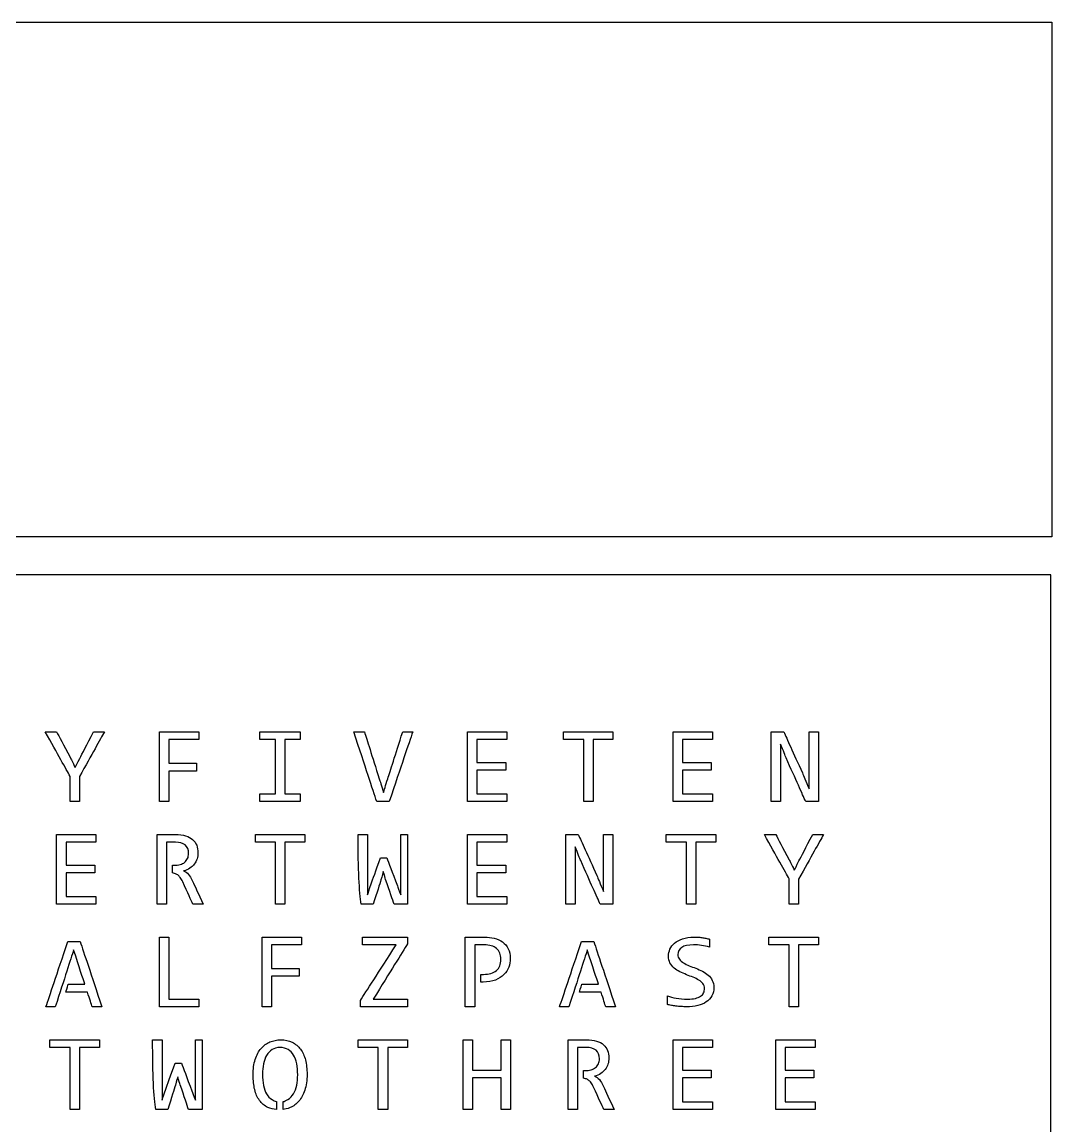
# Model space of a CAD drawing. Extents: x 0.02 to 5.97, y 0.02 to 2.27.
# Drawn here: x 1.065 to 2.106, y 1.153 to 2.27 of the extents above; entities that cross this region are included whole.
import ezdxf

# ---------------------------------------------------------------- set-up
doc = ezdxf.new("R2010")
doc.units = 0
doc.layers.get('0').update_dxf_attribs({"linetype": 'CONTINUOUS'})

msp = doc.modelspace()

# ---------------------------------------------------------------- linework, layer by layer
at = {"color": 7}
for points in [[(2.106286, 2.270326), (2.106286, 1.749493), (0.022952, 1.749493), (0.022952, 2.270326)], [(0.027177, 0.023694), (2.105317, 0.023694), (2.105317, 1.71121), (0.027177, 1.71121)]]:
    msp.add_lwpolyline(points, close=True, dxfattribs=at)
for points in [[(1.113226, 1.507158), (1.109035, 1.514635), (1.100654, 1.529626), (1.088081, 1.552129)], [(1.088081, 1.552129), (1.089999, 1.552129), (1.093835, 1.552129), (1.099588, 1.552129)], [(1.099588, 1.552129), (1.101837, 1.54787), (1.106395, 1.539304), (1.113261, 1.526431)], [(1.147853, 1.552129), (1.143662, 1.544581), (1.135281, 1.529484), (1.122708, 1.506838)], [(1.122993, 1.525366), (1.125337, 1.529839), (1.130001, 1.53876), (1.136986, 1.552129)], [(1.136986, 1.552129), (1.138761, 1.552129), (1.142384, 1.552129), (1.147853, 1.552129)], [(1.203495, 1.481708), (1.203495, 1.493421), (1.203495, 1.516895), (1.203495, 1.552129)], [(1.203495, 1.552129), (1.210125, 1.552129), (1.223384, 1.552129), (1.243272, 1.552129)], [(1.243272, 1.544356), (1.238253, 1.544356), (1.228154, 1.544356), (1.212978, 1.544356)], [(1.212978, 1.544356), (1.212978, 1.540357), (1.212978, 1.532347), (1.212978, 1.520326)], [(1.243272, 1.552129), (1.243272, 1.550828), (1.243272, 1.548237), (1.243272, 1.544356)], [(1.305129, 1.544356), (1.305129, 1.545634), (1.305129, 1.548225), (1.305129, 1.552129)], [(1.305129, 1.552129), (1.311972, 1.552129), (1.325609, 1.552129), (1.346043, 1.552129)], [(1.32104, 1.544356), (1.318412, 1.544356), (1.313108, 1.544356), (1.305129, 1.544356)], [(1.32104, 1.489481), (1.32104, 1.498663), (1.32104, 1.516954), (1.32104, 1.544356)], [(1.346043, 1.544356), (1.343414, 1.544356), (1.338241, 1.544356), (1.330522, 1.544356)], [(1.330522, 1.544356), (1.330522, 1.535198), (1.330522, 1.516907), (1.330522, 1.489481)], [(1.346043, 1.552129), (1.346043, 1.550875), (1.346043, 1.548284), (1.346043, 1.544356)], [(1.423278, 1.481708), (1.419442, 1.493421), (1.411735, 1.516895), (1.400157, 1.552129)], [(1.400157, 1.552129), (1.401933, 1.552129), (1.40552, 1.552129), (1.410918, 1.552129)], [(1.410918, 1.552129), (1.413404, 1.544226), (1.418412, 1.528407), (1.425941, 1.504673)], [(1.434465, 1.504673), (1.437022, 1.5126), (1.442065, 1.528419), (1.449594, 1.552129)], [(1.459716, 1.552129), (1.455738, 1.540416), (1.447854, 1.516942), (1.436063, 1.481708)], [(1.449594, 1.552129), (1.451299, 1.552129), (1.454673, 1.552129), (1.459716, 1.552129)], [(1.515216, 1.481708), (1.515216, 1.493421), (1.515216, 1.516895), (1.515216, 1.552129)], [(1.515216, 1.552129), (1.521846, 1.552129), (1.535105, 1.552129), (1.554993, 1.552129)], [(1.554993, 1.544356), (1.549926, 1.544356), (1.539828, 1.544356), (1.524699, 1.544356)], [(1.524699, 1.544356), (1.524699, 1.540499), (1.524699, 1.532808), (1.524699, 1.521284)], [(1.554993, 1.552129), (1.554993, 1.550875), (1.554993, 1.548284), (1.554993, 1.544356)], [(1.612304, 1.544356), (1.612304, 1.545657), (1.612304, 1.548249), (1.612304, 1.552129)], [(1.612304, 1.552129), (1.620615, 1.552129), (1.637283, 1.552129), (1.662309, 1.552129)], [(1.632761, 1.544356), (1.629375, 1.544356), (1.622556, 1.544356), (1.612304, 1.544356)], [(1.632761, 1.481708), (1.632761, 1.492143), (1.632761, 1.513026), (1.632761, 1.544356)], [(1.662309, 1.544356), (1.658971, 1.544356), (1.652282, 1.544356), (1.642243, 1.544356)], [(1.642243, 1.544356), (1.642243, 1.533944), (1.642243, 1.513062), (1.642243, 1.481708)], [(1.662309, 1.552129), (1.662309, 1.550828), (1.662309, 1.548237), (1.662309, 1.544356)], [(1.72303, 1.481708), (1.72303, 1.493421), (1.72303, 1.516895), (1.72303, 1.552129)], [(1.72303, 1.552129), (1.729659, 1.552129), (1.742918, 1.552129), (1.762807, 1.552129)], [(1.762807, 1.544356), (1.75774, 1.544356), (1.747642, 1.544356), (1.732513, 1.544356)], [(1.732513, 1.544356), (1.732513, 1.540499), (1.732513, 1.532808), (1.732513, 1.521284)], [(1.762807, 1.552129), (1.762807, 1.550875), (1.762807, 1.548284), (1.762807, 1.544356)], [(1.822391, 1.481708), (1.822391, 1.493421), (1.822391, 1.516895), (1.822391, 1.552129)], [(1.822391, 1.552129), (1.824475, 1.552129), (1.828701, 1.552129), (1.83507, 1.552129)], [(1.83507, 1.552129), (1.838172, 1.54522), (1.844458, 1.531389), (1.853928, 1.510636)], [(1.860641, 1.532181), (1.860641, 1.535494), (1.860641, 1.542144), (1.860641, 1.552129)], [(1.860641, 1.552129), (1.862251, 1.552129), (1.865412, 1.552129), (1.870123, 1.552129)], [(1.870123, 1.552129), (1.870123, 1.540416), (1.870123, 1.516942), (1.870123, 1.481708)], [(1.837449, 1.525721), (1.83655, 1.52804), (1.834691, 1.532749), (1.831874, 1.539848)], [(1.831874, 1.539848), (1.831874, 1.533885), (1.831874, 1.522018), (1.831874, 1.504247)], [(1.860641, 1.494451), (1.860641, 1.500769), (1.860641, 1.513346), (1.860641, 1.532181)], [(1.113261, 1.526431), (1.114114, 1.524704), (1.115807, 1.521261), (1.11834, 1.516102)], [(1.11834, 1.516102), (1.119121, 1.517617), (1.120672, 1.520705), (1.122993, 1.525366)], [(1.212978, 1.520326), (1.217666, 1.520326), (1.227006, 1.520326), (1.240999, 1.520326)], [(1.240999, 1.520326), (1.240999, 1.519072), (1.240999, 1.516481), (1.240999, 1.512553)], [(1.524699, 1.521284), (1.529552, 1.521284), (1.539272, 1.521284), (1.553856, 1.521284)], [(1.553856, 1.521284), (1.553856, 1.519983), (1.553856, 1.517392), (1.553856, 1.513511)], [(1.732513, 1.521284), (1.737366, 1.521284), (1.747086, 1.521284), (1.76167, 1.521284)], [(1.76167, 1.521284), (1.76167, 1.519983), (1.76167, 1.517392), (1.76167, 1.513511)], [(1.857231, 1.481708), (1.853917, 1.489044), (1.847323, 1.503715), (1.837449, 1.525721)], [(1.240999, 1.512553), (1.236382, 1.512553), (1.227042, 1.512553), (1.212978, 1.512553)], [(1.212978, 1.512553), (1.212978, 1.507394), (1.212978, 1.497113), (1.212978, 1.481708)], [(1.553856, 1.513511), (1.549003, 1.513511), (1.539283, 1.513511), (1.524699, 1.513511)], [(1.524699, 1.513511), (1.524699, 1.509512), (1.524699, 1.501502), (1.524699, 1.489481)], [(1.76167, 1.513511), (1.756817, 1.513511), (1.747097, 1.513511), (1.732513, 1.513511)], [(1.732513, 1.513511), (1.732513, 1.509512), (1.732513, 1.501502), (1.732513, 1.489481)], [(1.853928, 1.510636), (1.855018, 1.507891), (1.857255, 1.502496), (1.860641, 1.494451)], [(1.113226, 1.481708), (1.113226, 1.485944), (1.113226, 1.494427), (1.113226, 1.507158)], [(1.122708, 1.506838), (1.122708, 1.502673), (1.122708, 1.494297), (1.122708, 1.481708)], [(1.425941, 1.504673), (1.426652, 1.502378), (1.428072, 1.49774), (1.430203, 1.490759)], [(1.430203, 1.490759), (1.430913, 1.493078), (1.432334, 1.497716), (1.434465, 1.504673)], [(1.831874, 1.504247), (1.831874, 1.500508), (1.831874, 1.492995), (1.831874, 1.481708)], [(1.305129, 1.481708), (1.305129, 1.483009), (1.305129, 1.485601), (1.305129, 1.489481)], [(1.305129, 1.489481), (1.307805, 1.489481), (1.313108, 1.489481), (1.32104, 1.489481)], [(1.330522, 1.489481), (1.33308, 1.489481), (1.338253, 1.489481), (1.346043, 1.489481)], [(1.346043, 1.489481), (1.346043, 1.48818), (1.346043, 1.485589), (1.346043, 1.481708)], [(1.524699, 1.489481), (1.529765, 1.489481), (1.539864, 1.489481), (1.554993, 1.489481)], [(1.554993, 1.489481), (1.554993, 1.48818), (1.554993, 1.485589), (1.554993, 1.481708)], [(1.732513, 1.489481), (1.737579, 1.489481), (1.747677, 1.489481), (1.762807, 1.489481)], [(1.762807, 1.489481), (1.762807, 1.48818), (1.762807, 1.485589), (1.762807, 1.481708)], [(1.122708, 1.481708), (1.121122, 1.481708), (1.117961, 1.481708), (1.113226, 1.481708)], [(1.212978, 1.481708), (1.211439, 1.481708), (1.208278, 1.481708), (1.203495, 1.481708)], [(1.346043, 1.481708), (1.3392, 1.481708), (1.325562, 1.481708), (1.305129, 1.481708)], [(1.436063, 1.481708), (1.433932, 1.481708), (1.42967, 1.481708), (1.423278, 1.481708)], [(1.554993, 1.481708), (1.548363, 1.481708), (1.535104, 1.481708), (1.515216, 1.481708)], [(1.642243, 1.481708), (1.640657, 1.481708), (1.637496, 1.481708), (1.632761, 1.481708)], [(1.762807, 1.481708), (1.756177, 1.481708), (1.742918, 1.481708), (1.72303, 1.481708)], [(1.831874, 1.481708), (1.830264, 1.481708), (1.827103, 1.481708), (1.822391, 1.481708)], [(1.870123, 1.481708), (1.867969, 1.481708), (1.863671, 1.481708), (1.857231, 1.481708)], [(1.099588, 1.377861), (1.099588, 1.389574), (1.099588, 1.413048), (1.099588, 1.448282)], [(1.099588, 1.448282), (1.106218, 1.448282), (1.119477, 1.448282), (1.139365, 1.448282)], [(1.139365, 1.448282), (1.139365, 1.447028), (1.139365, 1.444437), (1.139365, 1.440509)], [(1.201222, 1.448282), (1.204324, 1.448282), (1.210492, 1.448282), (1.219726, 1.448282)], [(1.201222, 1.377861), (1.201222, 1.38955), (1.201222, 1.413024), (1.201222, 1.448282)], [(1.219726, 1.448282), (1.223727, 1.448282), (1.227172, 1.447856), (1.23006, 1.447004)], [(1.23006, 1.447004), (1.232949, 1.446129), (1.235305, 1.444875), (1.237128, 1.443242)], [(1.237128, 1.443242), (1.239046, 1.441562), (1.240419, 1.439621), (1.241248, 1.437421)], [(1.300583, 1.440509), (1.300583, 1.44181), (1.300583, 1.444401), (1.300583, 1.448282)], [(1.300583, 1.448282), (1.308894, 1.448282), (1.325562, 1.448282), (1.350588, 1.448282)], [(1.350588, 1.448282), (1.350588, 1.446981), (1.350588, 1.44439), (1.350588, 1.440509)], [(1.407758, 1.377861), (1.405579, 1.389574), (1.40449, 1.413048), (1.40449, 1.448282)], [(1.40449, 1.448282), (1.406076, 1.448282), (1.409237, 1.448282), (1.413973, 1.448282)], [(1.413973, 1.448282), (1.413973, 1.440284), (1.413973, 1.424311), (1.413973, 1.400364)], [(1.447677, 1.396921), (1.447677, 1.405487), (1.447677, 1.422608), (1.447677, 1.448282)], [(1.447677, 1.448282), (1.448837, 1.448282), (1.45111, 1.448282), (1.454495, 1.448282)], [(1.454495, 1.448282), (1.454495, 1.436569), (1.454495, 1.413095), (1.454495, 1.377861)], [(1.515216, 1.377861), (1.515216, 1.389574), (1.515216, 1.413048), (1.515216, 1.448282)], [(1.515216, 1.448282), (1.521846, 1.448282), (1.535105, 1.448282), (1.554993, 1.448282)], [(1.554993, 1.448282), (1.554993, 1.447028), (1.554993, 1.444437), (1.554993, 1.440509)], [(1.614577, 1.377861), (1.614577, 1.389574), (1.614577, 1.413048), (1.614577, 1.448282)], [(1.614577, 1.448282), (1.616661, 1.448282), (1.620887, 1.448282), (1.627256, 1.448282)], [(1.627256, 1.448282), (1.630358, 1.441373), (1.636644, 1.427541), (1.646115, 1.406789)], [(1.652827, 1.428334), (1.652827, 1.431647), (1.652827, 1.438296), (1.652827, 1.448282)], [(1.652827, 1.448282), (1.654437, 1.448282), (1.657598, 1.448282), (1.662309, 1.448282)], [(1.662309, 1.448282), (1.662309, 1.436569), (1.662309, 1.413095), (1.662309, 1.377861)], [(1.716211, 1.440509), (1.716211, 1.44181), (1.716211, 1.444401), (1.716211, 1.448282)], [(1.716211, 1.448282), (1.724522, 1.448282), (1.74119, 1.448282), (1.766216, 1.448282)], [(1.766216, 1.448282), (1.766216, 1.446981), (1.766216, 1.44439), (1.766216, 1.440509)], [(1.840575, 1.40331), (1.836384, 1.410788), (1.828002, 1.425779), (1.81543, 1.448282)], [(1.81543, 1.448282), (1.817348, 1.448282), (1.821184, 1.448282), (1.826937, 1.448282)], [(1.826937, 1.448282), (1.829186, 1.444023), (1.833744, 1.435457), (1.84061, 1.422584)], [(1.875202, 1.448282), (1.871011, 1.440734), (1.86263, 1.425637), (1.850057, 1.402991)], [(1.850341, 1.421519), (1.852685, 1.425992), (1.85735, 1.434913), (1.864334, 1.448282)], [(1.864334, 1.448282), (1.86611, 1.448282), (1.869733, 1.448282), (1.875202, 1.448282)], [(1.139365, 1.440509), (1.134298, 1.440509), (1.1242, 1.440509), (1.109071, 1.440509)], [(1.109071, 1.440509), (1.109071, 1.436652), (1.109071, 1.428961), (1.109071, 1.417437)], [(1.21969, 1.440509), (1.217701, 1.440509), (1.214706, 1.440509), (1.210705, 1.440509)], [(1.210705, 1.440509), (1.210705, 1.430073), (1.210705, 1.409191), (1.210705, 1.377861)], [(1.229528, 1.437705), (1.227231, 1.439574), (1.223952, 1.440509), (1.21969, 1.440509)], [(1.233044, 1.429186), (1.233044, 1.432925), (1.231872, 1.435764), (1.229528, 1.437705)], [(1.241248, 1.437421), (1.2421, 1.435126), (1.242526, 1.432617), (1.242526, 1.429896)], [(1.242526, 1.429896), (1.242526, 1.427672), (1.242218, 1.425589), (1.241603, 1.423649)], [(1.32104, 1.440509), (1.317654, 1.440509), (1.310835, 1.440509), (1.300583, 1.440509)], [(1.32104, 1.377861), (1.32104, 1.388296), (1.32104, 1.409179), (1.32104, 1.440509)], [(1.350588, 1.440509), (1.34725, 1.440509), (1.340561, 1.440509), (1.330522, 1.440509)], [(1.330522, 1.440509), (1.330522, 1.430097), (1.330522, 1.409214), (1.330522, 1.377861)], [(1.554993, 1.440509), (1.549926, 1.440509), (1.539828, 1.440509), (1.524699, 1.440509)], [(1.524699, 1.440509), (1.524699, 1.436652), (1.524699, 1.428961), (1.524699, 1.417437)], [(1.629635, 1.421874), (1.628736, 1.424193), (1.626877, 1.428902), (1.62406, 1.436001)], [(1.62406, 1.436001), (1.62406, 1.430038), (1.62406, 1.418171), (1.62406, 1.4004)], [(1.736668, 1.440509), (1.733282, 1.440509), (1.726463, 1.440509), (1.716211, 1.440509)], [(1.736668, 1.377861), (1.736668, 1.388296), (1.736668, 1.409179), (1.736668, 1.440509)], [(1.766216, 1.440509), (1.762878, 1.440509), (1.756189, 1.440509), (1.74615, 1.440509)], [(1.74615, 1.440509), (1.74615, 1.430097), (1.74615, 1.409214), (1.74615, 1.377861)], [(1.224485, 1.417899), (1.226284, 1.418419), (1.227823, 1.419177), (1.229101, 1.42017)], [(1.229101, 1.42017), (1.230309, 1.421188), (1.231268, 1.422466), (1.231978, 1.424004)], [(1.231978, 1.424004), (1.232689, 1.425518), (1.233044, 1.427246), (1.233044, 1.429186)], [(1.241603, 1.423649), (1.240987, 1.421638), (1.240052, 1.419839), (1.238797, 1.418254)], [(1.417702, 1.398448), (1.419288, 1.402754), (1.422449, 1.411462), (1.427184, 1.424572)], [(1.427184, 1.424572), (1.428226, 1.424572), (1.430381, 1.424572), (1.433648, 1.424572)], [(1.433648, 1.424572), (1.435353, 1.419886), (1.438869, 1.410528), (1.444196, 1.396496)], [(1.649417, 1.377861), (1.646103, 1.385196), (1.639509, 1.399868), (1.629635, 1.421874)], [(1.652827, 1.390603), (1.652827, 1.396921), (1.652827, 1.409498), (1.652827, 1.428334)], [(1.84061, 1.422584), (1.841463, 1.420857), (1.843155, 1.417414), (1.845689, 1.412255)], [(1.845689, 1.412255), (1.84647, 1.41377), (1.848021, 1.416858), (1.850341, 1.421519)], [(1.109071, 1.417437), (1.113924, 1.417437), (1.123644, 1.417437), (1.138229, 1.417437)], [(1.138229, 1.409664), (1.133375, 1.409664), (1.123656, 1.409664), (1.109071, 1.409664)], [(1.109071, 1.409664), (1.109071, 1.405665), (1.109071, 1.397655), (1.109071, 1.385634)], [(1.138229, 1.417437), (1.138229, 1.416136), (1.138229, 1.413545), (1.138229, 1.409664)], [(1.216707, 1.409451), (1.216707, 1.411107), (1.216707, 1.413675), (1.216707, 1.417153)], [(1.216707, 1.417153), (1.216991, 1.417153), (1.217559, 1.417153), (1.218411, 1.417153)], [(1.218944, 1.408919), (1.218234, 1.409132), (1.217488, 1.409309), (1.216707, 1.409451)], [(1.218411, 1.417153), (1.220613, 1.417153), (1.222638, 1.417402), (1.224485, 1.417899)], [(1.221998, 1.407392), (1.221075, 1.408126), (1.220057, 1.408635), (1.218944, 1.408919)], [(1.224627, 1.404766), (1.223798, 1.405949), (1.222922, 1.406824), (1.221998, 1.407392)], [(1.234358, 1.414207), (1.232487, 1.412977), (1.23038, 1.412078), (1.228036, 1.41151)], [(1.228036, 1.41151), (1.229907, 1.410871), (1.23154, 1.409688), (1.232937, 1.40796)], [(1.232937, 1.40796), (1.234263, 1.40628), (1.235624, 1.403997), (1.237021, 1.40111)], [(1.238797, 1.418254), (1.237637, 1.416692), (1.236157, 1.415343), (1.234358, 1.414207)], [(1.42999, 1.410977), (1.429635, 1.409534), (1.428841, 1.406647), (1.427611, 1.402317)], [(1.43237, 1.402885), (1.431967, 1.404233), (1.431174, 1.406931), (1.42999, 1.410977)], [(1.524699, 1.417437), (1.529552, 1.417437), (1.539272, 1.417437), (1.553856, 1.417437)], [(1.553856, 1.409664), (1.549003, 1.409664), (1.539283, 1.409664), (1.524699, 1.409664)], [(1.524699, 1.409664), (1.524699, 1.405665), (1.524699, 1.397655), (1.524699, 1.385634)], [(1.553856, 1.417437), (1.553856, 1.416136), (1.553856, 1.413545), (1.553856, 1.409664)], [(1.227077, 1.400471), (1.226225, 1.402198), (1.225408, 1.40363), (1.224627, 1.404766)], [(1.237341, 1.377861), (1.235636, 1.3816), (1.232215, 1.389136), (1.227077, 1.400471)], [(1.237021, 1.40111), (1.239436, 1.395928), (1.243047, 1.388178), (1.247853, 1.377861)], [(1.413973, 1.400364), (1.413973, 1.39814), (1.413973, 1.393762), (1.413973, 1.387231)], [(1.413973, 1.387231), (1.414541, 1.389101), (1.415784, 1.39284), (1.417702, 1.398448)], [(1.427611, 1.402317), (1.426285, 1.398247), (1.42368, 1.390095), (1.419797, 1.377861)], [(1.440822, 1.377861), (1.439425, 1.382026), (1.436608, 1.390367), (1.43237, 1.402885)], [(1.444196, 1.396496), (1.444741, 1.39491), (1.445901, 1.391822), (1.447677, 1.387231)], [(1.447677, 1.387231), (1.447677, 1.388888), (1.447677, 1.392118), (1.447677, 1.396921)], [(1.62406, 1.4004), (1.62406, 1.396661), (1.62406, 1.389148), (1.62406, 1.377861)], [(1.646115, 1.406789), (1.647204, 1.404044), (1.649441, 1.398649), (1.652827, 1.390603)], [(1.840575, 1.377861), (1.840575, 1.382097), (1.840575, 1.39058), (1.840575, 1.40331)], [(1.850057, 1.402991), (1.850057, 1.398826), (1.850057, 1.39045), (1.850057, 1.377861)], [(1.109071, 1.385634), (1.114138, 1.385634), (1.124236, 1.385634), (1.139365, 1.385634)], [(1.139365, 1.385634), (1.139365, 1.384333), (1.139365, 1.381742), (1.139365, 1.377861)], [(1.524699, 1.385634), (1.529765, 1.385634), (1.539864, 1.385634), (1.554993, 1.385634)], [(1.554993, 1.385634), (1.554993, 1.384333), (1.554993, 1.381742), (1.554993, 1.377861)], [(1.139365, 1.377861), (1.132736, 1.377861), (1.119477, 1.377861), (1.099588, 1.377861)], [(1.210705, 1.377861), (1.209142, 1.377861), (1.205981, 1.377861), (1.201222, 1.377861)], [(1.247853, 1.377861), (1.246054, 1.377861), (1.24255, 1.377861), (1.237341, 1.377861)], [(1.330522, 1.377861), (1.328936, 1.377861), (1.325775, 1.377861), (1.32104, 1.377861)], [(1.419797, 1.377861), (1.417761, 1.377861), (1.413748, 1.377861), (1.407758, 1.377861)], [(1.454495, 1.377861), (1.45227, 1.377861), (1.447712, 1.377861), (1.440822, 1.377861)], [(1.554993, 1.377861), (1.548363, 1.377861), (1.535104, 1.377861), (1.515216, 1.377861)], [(1.62406, 1.377861), (1.62245, 1.377861), (1.619289, 1.377861), (1.614577, 1.377861)], [(1.662309, 1.377861), (1.660155, 1.377861), (1.655857, 1.377861), (1.649417, 1.377861)], [(1.74615, 1.377861), (1.744564, 1.377861), (1.741403, 1.377861), (1.736668, 1.377861)], [(1.850057, 1.377861), (1.848471, 1.377861), (1.84531, 1.377861), (1.840575, 1.377861)], [(1.203495, 1.274014), (1.203495, 1.285727), (1.203495, 1.309201), (1.203495, 1.344435)], [(1.203495, 1.344435), (1.205081, 1.344435), (1.208242, 1.344435), (1.212978, 1.344435)], [(1.212978, 1.344435), (1.212978, 1.334023), (1.212978, 1.313141), (1.212978, 1.281787)], [(1.307402, 1.274014), (1.307402, 1.285727), (1.307402, 1.309201), (1.307402, 1.344435)], [(1.307402, 1.344435), (1.314032, 1.344435), (1.327291, 1.344435), (1.347179, 1.344435)], [(1.347179, 1.344435), (1.347179, 1.343134), (1.347179, 1.340542), (1.347179, 1.336662)], [(1.409036, 1.336662), (1.409036, 1.338011), (1.409036, 1.340602), (1.409036, 1.344435)], [(1.409036, 1.344435), (1.416613, 1.344435), (1.431766, 1.344435), (1.454495, 1.344435)], [(1.454495, 1.344435), (1.454495, 1.343347), (1.454495, 1.341134), (1.454495, 1.337798)], [(1.512943, 1.344435), (1.516187, 1.344435), (1.522686, 1.344435), (1.532441, 1.344435)], [(1.512943, 1.274014), (1.512943, 1.285703), (1.512943, 1.309177), (1.512943, 1.344435)], [(1.532441, 1.344435), (1.535827, 1.344435), (1.539106, 1.344068), (1.542279, 1.343335)], [(1.542279, 1.343335), (1.545475, 1.342554), (1.548233, 1.3413), (1.550554, 1.339572)], [(1.724557, 1.338436), (1.726688, 1.340259), (1.729387, 1.341702), (1.732654, 1.342767)], [(1.732654, 1.342767), (1.735898, 1.343879), (1.739793, 1.344435), (1.744339, 1.344435)], [(1.744339, 1.344435), (1.745546, 1.344435), (1.746825, 1.344435), (1.748174, 1.344435)], [(1.748174, 1.344435), (1.7495, 1.344435), (1.750826, 1.344281), (1.752152, 1.343974)], [(1.752152, 1.343974), (1.753549, 1.343808), (1.754946, 1.343607), (1.756343, 1.34337)], [(1.756343, 1.34337), (1.757669, 1.343063), (1.758888, 1.342755), (1.760001, 1.342447)], [(1.760001, 1.342447), (1.760001, 1.340625), (1.760001, 1.337916), (1.760001, 1.334319)], [(1.820118, 1.336662), (1.820118, 1.337963), (1.820118, 1.340554), (1.820118, 1.344435)], [(1.820118, 1.344435), (1.828429, 1.344435), (1.845097, 1.344435), (1.870123, 1.344435)], [(1.870123, 1.344435), (1.870123, 1.343134), (1.870123, 1.340542), (1.870123, 1.336662)], [(1.088756, 1.274014), (1.09245, 1.285017), (1.099837, 1.306976), (1.110917, 1.339892)], [(1.116777, 1.331586), (1.113723, 1.322002), (1.107544, 1.302812), (1.098239, 1.274014)], [(1.110917, 1.339892), (1.113048, 1.339892), (1.117204, 1.339892), (1.123383, 1.339892)], [(1.128071, 1.29673), (1.126224, 1.302551), (1.12246, 1.31417), (1.116777, 1.331586)], [(1.123383, 1.339892), (1.127077, 1.328912), (1.134393, 1.306953), (1.145332, 1.274014)], [(1.347179, 1.336662), (1.34216, 1.336662), (1.332061, 1.336662), (1.316885, 1.336662)], [(1.316885, 1.336662), (1.316885, 1.332663), (1.316885, 1.324653), (1.316885, 1.312632)], [(1.406763, 1.280296), (1.412777, 1.289667), (1.424899, 1.308455), (1.443131, 1.336662)], [(1.443131, 1.336662), (1.437425, 1.336662), (1.42606, 1.336662), (1.409036, 1.336662)], [(1.454495, 1.337798), (1.448718, 1.328427), (1.43714, 1.309757), (1.419762, 1.281787)], [(1.532157, 1.336662), (1.530002, 1.336662), (1.526758, 1.336662), (1.522426, 1.336662)], [(1.522426, 1.336662), (1.522426, 1.326297), (1.522426, 1.305415), (1.522426, 1.274014)], [(1.544445, 1.33297), (1.541509, 1.335431), (1.537413, 1.336662), (1.532157, 1.336662)], [(1.54892, 1.32218), (1.54892, 1.326865), (1.547428, 1.330462), (1.544445, 1.33297)], [(1.550554, 1.339572), (1.552969, 1.337798), (1.554875, 1.335538), (1.556271, 1.332793)], [(1.556271, 1.332793), (1.557692, 1.330048), (1.558402, 1.326723), (1.558402, 1.322819)], [(1.608291, 1.274014), (1.611984, 1.285017), (1.619372, 1.306976), (1.630452, 1.339892)], [(1.636312, 1.331586), (1.633258, 1.322002), (1.627078, 1.302812), (1.617773, 1.274014)], [(1.630452, 1.339892), (1.632583, 1.339892), (1.636739, 1.339892), (1.642918, 1.339892)], [(1.647606, 1.29673), (1.645759, 1.302551), (1.641995, 1.31417), (1.636312, 1.331586)], [(1.642918, 1.339892), (1.646612, 1.328912), (1.653928, 1.306953), (1.664866, 1.274014)], [(1.718484, 1.325445), (1.718484, 1.327764), (1.718981, 1.330048), (1.719975, 1.332296)], [(1.719975, 1.332296), (1.72097, 1.334615), (1.722497, 1.336662), (1.724557, 1.338436)], [(1.731802, 1.334035), (1.729245, 1.332284), (1.727966, 1.329894), (1.727966, 1.326865)], [(1.743877, 1.336662), (1.738384, 1.336662), (1.734359, 1.335786), (1.731802, 1.334035)], [(1.751761, 1.336129), (1.749062, 1.336484), (1.746434, 1.336662), (1.743877, 1.336662)], [(1.760001, 1.334319), (1.757302, 1.3351), (1.754555, 1.335703), (1.751761, 1.336129)], [(1.840575, 1.336662), (1.837189, 1.336662), (1.83037, 1.336662), (1.820118, 1.336662)], [(1.840575, 1.274014), (1.840575, 1.284449), (1.840575, 1.305332), (1.840575, 1.336662)], [(1.870123, 1.336662), (1.866785, 1.336662), (1.860096, 1.336662), (1.850057, 1.336662)], [(1.850057, 1.336662), (1.850057, 1.32625), (1.850057, 1.305367), (1.850057, 1.274014)], [(1.544374, 1.310573), (1.547405, 1.313081), (1.54892, 1.31695), (1.54892, 1.32218)], [(1.558402, 1.322819), (1.558402, 1.319837), (1.55787, 1.316939), (1.556804, 1.314123)], [(1.719975, 1.318382), (1.718981, 1.32037), (1.718484, 1.322724), (1.718484, 1.325445)], [(1.724131, 1.3132), (1.722426, 1.314691), (1.721041, 1.316418), (1.719975, 1.318382)], [(1.727966, 1.326865), (1.727966, 1.324972), (1.728499, 1.323363), (1.729564, 1.322038)], [(1.729564, 1.322038), (1.73063, 1.320689), (1.732003, 1.319482), (1.733684, 1.318418)], [(1.733684, 1.318418), (1.735389, 1.317353), (1.73733, 1.316406), (1.739509, 1.315578)], [(1.316885, 1.312632), (1.321573, 1.312632), (1.330913, 1.312632), (1.344906, 1.312632)], [(1.344906, 1.312632), (1.344906, 1.311378), (1.344906, 1.308787), (1.344906, 1.304859)], [(1.528534, 1.299002), (1.528534, 1.300303), (1.528534, 1.302894), (1.528534, 1.306775)], [(1.528534, 1.306775), (1.52896, 1.306775), (1.52986, 1.306775), (1.531233, 1.306775)], [(1.531233, 1.306775), (1.536916, 1.306775), (1.541296, 1.308041), (1.544374, 1.310573)], [(1.556804, 1.314123), (1.555762, 1.311307), (1.554152, 1.308775), (1.551974, 1.306527)], [(1.729991, 1.309437), (1.727789, 1.310549), (1.725835, 1.311804), (1.724131, 1.3132)], [(1.736739, 1.306491), (1.734442, 1.30739), (1.732193, 1.308372), (1.729991, 1.309437)], [(1.739509, 1.315578), (1.741711, 1.314655), (1.743936, 1.31378), (1.746186, 1.312951)], [(1.746186, 1.312951), (1.748458, 1.312029), (1.75066, 1.311011), (1.752791, 1.309899)], [(1.752791, 1.309899), (1.75497, 1.308834), (1.756911, 1.307533), (1.758616, 1.305994)], [(1.108787, 1.288957), (1.109213, 1.290258), (1.110065, 1.29285), (1.111344, 1.29673)], [(1.111344, 1.29673), (1.114114, 1.29673), (1.11969, 1.29673), (1.128071, 1.29673)], [(1.344906, 1.304859), (1.340289, 1.304859), (1.330949, 1.304859), (1.316885, 1.304859)], [(1.316885, 1.304859), (1.316885, 1.2997), (1.316885, 1.289418), (1.316885, 1.274014)], [(1.531056, 1.299002), (1.530511, 1.299002), (1.529671, 1.299002), (1.528534, 1.299002)], [(1.543415, 1.301061), (1.539958, 1.299688), (1.535838, 1.299002), (1.531056, 1.299002)], [(1.551974, 1.306527), (1.549725, 1.304279), (1.546872, 1.302457), (1.543415, 1.301061)], [(1.628321, 1.288957), (1.628747, 1.290258), (1.6296, 1.29285), (1.630879, 1.29673)], [(1.630879, 1.29673), (1.633649, 1.29673), (1.639225, 1.29673), (1.647606, 1.29673)], [(1.743344, 1.303865), (1.741213, 1.304693), (1.739011, 1.305568), (1.736739, 1.306491)], [(1.749204, 1.30099), (1.7475, 1.301983), (1.745546, 1.302942), (1.743344, 1.303865)], [(1.75336, 1.297405), (1.752294, 1.29873), (1.750909, 1.299925), (1.749204, 1.30099)], [(1.754851, 1.292648), (1.754851, 1.294541), (1.754354, 1.296127), (1.75336, 1.297405)], [(1.758616, 1.305994), (1.760297, 1.304504), (1.76167, 1.302729), (1.762736, 1.30067)], [(1.762736, 1.30067), (1.763801, 1.298706), (1.764334, 1.296364), (1.764334, 1.293642)], [(1.130735, 1.288957), (1.127112, 1.288957), (1.119796, 1.288957), (1.108787, 1.288957)], [(1.135423, 1.274014), (1.134642, 1.276451), (1.133079, 1.281432), (1.130735, 1.288957)], [(1.65027, 1.288957), (1.646647, 1.288957), (1.639331, 1.288957), (1.628321, 1.288957)], [(1.654958, 1.274014), (1.654176, 1.276451), (1.652614, 1.281432), (1.65027, 1.288957)], [(1.717348, 1.276214), (1.717348, 1.278178), (1.717348, 1.281136), (1.717348, 1.285088)], [(1.717348, 1.285088), (1.719999, 1.283999), (1.723006, 1.283183), (1.726368, 1.282639)], [(1.745618, 1.282532), (1.747772, 1.283029), (1.749524, 1.283739), (1.750874, 1.284662)], [(1.750874, 1.284662), (1.752318, 1.285585), (1.75336, 1.286709), (1.753999, 1.288034)], [(1.753999, 1.288034), (1.754567, 1.28943), (1.754851, 1.290968), (1.754851, 1.292648)], [(1.76231, 1.285088), (1.760913, 1.282556), (1.759042, 1.280474), (1.756698, 1.278841)], [(1.764334, 1.293642), (1.764334, 1.2904), (1.763659, 1.287549), (1.76231, 1.285088)], [(1.098239, 1.274014), (1.096676, 1.274014), (1.093515, 1.274014), (1.088756, 1.274014)], [(1.145332, 1.274014), (1.143698, 1.274014), (1.140395, 1.274014), (1.135423, 1.274014)], [(1.243272, 1.274014), (1.236643, 1.274014), (1.223384, 1.274014), (1.203495, 1.274014)], [(1.212978, 1.281787), (1.218021, 1.281787), (1.228119, 1.281787), (1.243272, 1.281787)], [(1.243272, 1.281787), (1.243272, 1.280486), (1.243272, 1.277894), (1.243272, 1.274014)], [(1.316885, 1.274014), (1.315346, 1.274014), (1.312185, 1.274014), (1.307402, 1.274014)], [(1.406763, 1.274014), (1.406763, 1.275079), (1.406763, 1.277173), (1.406763, 1.280296)], [(1.454495, 1.274014), (1.446516, 1.274014), (1.430606, 1.274014), (1.406763, 1.274014)], [(1.419762, 1.281787), (1.425562, 1.281787), (1.43714, 1.281787), (1.454495, 1.281787)], [(1.454495, 1.281787), (1.454495, 1.280486), (1.454495, 1.277894), (1.454495, 1.274014)], [(1.522426, 1.274014), (1.520863, 1.274014), (1.517702, 1.274014), (1.512943, 1.274014)], [(1.617773, 1.274014), (1.616211, 1.274014), (1.61305, 1.274014), (1.608291, 1.274014)], [(1.664866, 1.274014), (1.663233, 1.274014), (1.65993, 1.274014), (1.654958, 1.274014)], [(1.721361, 1.275398), (1.719822, 1.275682), (1.718484, 1.275954), (1.717348, 1.276214)], [(1.726049, 1.274724), (1.724415, 1.274913), (1.722852, 1.275138), (1.721361, 1.275398)], [(1.73134, 1.274227), (1.729517, 1.274345), (1.727754, 1.274511), (1.726049, 1.274724)], [(1.726368, 1.282639), (1.729731, 1.282071), (1.733531, 1.281787), (1.737769, 1.281787)], [(1.736881, 1.274014), (1.734963, 1.274014), (1.733116, 1.274085), (1.73134, 1.274227)], [(1.747997, 1.275292), (1.744611, 1.27444), (1.740906, 1.274014), (1.736881, 1.274014)], [(1.737769, 1.281787), (1.740847, 1.281787), (1.743463, 1.282035), (1.745618, 1.282532)], [(1.756698, 1.278841), (1.754212, 1.277232), (1.751312, 1.276049), (1.747997, 1.275292)], [(1.850057, 1.274014), (1.848471, 1.274014), (1.84531, 1.274014), (1.840575, 1.274014)], [(1.092769, 1.232815), (1.092769, 1.234116), (1.092769, 1.236707), (1.092769, 1.240588)], [(1.092769, 1.240588), (1.10108, 1.240588), (1.117748, 1.240588), (1.142774, 1.240588)], [(1.142774, 1.240588), (1.142774, 1.239286), (1.142774, 1.236695), (1.142774, 1.232815)], [(1.199944, 1.170167), (1.197765, 1.18188), (1.196676, 1.205354), (1.196676, 1.240588)], [(1.196676, 1.240588), (1.198263, 1.240588), (1.201423, 1.240588), (1.206159, 1.240588)], [(1.206159, 1.240588), (1.206159, 1.23259), (1.206159, 1.216617), (1.206159, 1.19267)], [(1.239863, 1.189227), (1.239863, 1.197793), (1.239863, 1.214913), (1.239863, 1.240588)], [(1.239863, 1.240588), (1.241023, 1.240588), (1.243296, 1.240588), (1.246681, 1.240588)], [(1.246681, 1.240588), (1.246681, 1.228875), (1.246681, 1.205401), (1.246681, 1.170167)], [(1.315322, 1.238387), (1.318684, 1.239854), (1.322236, 1.240588), (1.325977, 1.240588)], [(1.325977, 1.240588), (1.330475, 1.240588), (1.334417, 1.239748), (1.337803, 1.238068)], [(1.40449, 1.232815), (1.40449, 1.234116), (1.40449, 1.236707), (1.40449, 1.240588)], [(1.40449, 1.240588), (1.412801, 1.240588), (1.429469, 1.240588), (1.454495, 1.240588)], [(1.454495, 1.240588), (1.454495, 1.239286), (1.454495, 1.236695), (1.454495, 1.232815)], [(1.51067, 1.170167), (1.51067, 1.18188), (1.51067, 1.205354), (1.51067, 1.240588)], [(1.51067, 1.240588), (1.512256, 1.240588), (1.515417, 1.240588), (1.520153, 1.240588)], [(1.520153, 1.240588), (1.520153, 1.235429), (1.520153, 1.225148), (1.520153, 1.209743)], [(1.549311, 1.209743), (1.549311, 1.214902), (1.549311, 1.225183), (1.549311, 1.240588)], [(1.549311, 1.240588), (1.550873, 1.240588), (1.554034, 1.240588), (1.558793, 1.240588)], [(1.558793, 1.240588), (1.558793, 1.228875), (1.558793, 1.205401), (1.558793, 1.170167)], [(1.61685, 1.240588), (1.619952, 1.240588), (1.626119, 1.240588), (1.635353, 1.240588)], [(1.61685, 1.170167), (1.61685, 1.181856), (1.61685, 1.20533), (1.61685, 1.240588)], [(1.635353, 1.240588), (1.639355, 1.240588), (1.6428, 1.240162), (1.645688, 1.23931)], [(1.72303, 1.170167), (1.72303, 1.18188), (1.72303, 1.205354), (1.72303, 1.240588)], [(1.72303, 1.240588), (1.729659, 1.240588), (1.742918, 1.240588), (1.762807, 1.240588)], [(1.762807, 1.240588), (1.762807, 1.239334), (1.762807, 1.236743), (1.762807, 1.232815)], [(1.826937, 1.170167), (1.826937, 1.18188), (1.826937, 1.205354), (1.826937, 1.240588)], [(1.826937, 1.240588), (1.833566, 1.240588), (1.846825, 1.240588), (1.866714, 1.240588)], [(1.866714, 1.240588), (1.866714, 1.239334), (1.866714, 1.236743), (1.866714, 1.232815)], [(1.113226, 1.232815), (1.10984, 1.232815), (1.103021, 1.232815), (1.092769, 1.232815)], [(1.113226, 1.170167), (1.113226, 1.180602), (1.113226, 1.201485), (1.113226, 1.232815)], [(1.142774, 1.232815), (1.139436, 1.232815), (1.132747, 1.232815), (1.122708, 1.232815)], [(1.122708, 1.232815), (1.122708, 1.222403), (1.122708, 1.20152), (1.122708, 1.170167)], [(1.300477, 1.220817), (1.301897, 1.22529), (1.303862, 1.228958), (1.306372, 1.231821)], [(1.306372, 1.231821), (1.308953, 1.234802), (1.311936, 1.236991), (1.315322, 1.238387)], [(1.317453, 1.230685), (1.315227, 1.229289), (1.313369, 1.227348), (1.311877, 1.224864)], [(1.325408, 1.232815), (1.322307, 1.232815), (1.319655, 1.232105), (1.317453, 1.230685)], [(1.333719, 1.230685), (1.331446, 1.232105), (1.328676, 1.232815), (1.325408, 1.232815)], [(1.339295, 1.225077), (1.337874, 1.22749), (1.336015, 1.22936), (1.333719, 1.230685)], [(1.337803, 1.238068), (1.341165, 1.236459), (1.343959, 1.23414), (1.346185, 1.231111)], [(1.346185, 1.231111), (1.34841, 1.228082), (1.350103, 1.224438), (1.351263, 1.220178)], [(1.424947, 1.232815), (1.421561, 1.232815), (1.414742, 1.232815), (1.40449, 1.232815)], [(1.424947, 1.170167), (1.424947, 1.180602), (1.424947, 1.201485), (1.424947, 1.232815)], [(1.454495, 1.232815), (1.451157, 1.232815), (1.444468, 1.232815), (1.434429, 1.232815)], [(1.434429, 1.232815), (1.434429, 1.222403), (1.434429, 1.20152), (1.434429, 1.170167)], [(1.635318, 1.232815), (1.633329, 1.232815), (1.630334, 1.232815), (1.626332, 1.232815)], [(1.626332, 1.232815), (1.626332, 1.222379), (1.626332, 1.201497), (1.626332, 1.170167)], [(1.645155, 1.230011), (1.642859, 1.23188), (1.639579, 1.232815), (1.635318, 1.232815)], [(1.648671, 1.221492), (1.648671, 1.225231), (1.647499, 1.22807), (1.645155, 1.230011)], [(1.645688, 1.23931), (1.648577, 1.238435), (1.650933, 1.23718), (1.652756, 1.235548)], [(1.652756, 1.235548), (1.654674, 1.233868), (1.656047, 1.231927), (1.656876, 1.229727)], [(1.656876, 1.229727), (1.657728, 1.227431), (1.658154, 1.224923), (1.658154, 1.222202)], [(1.762807, 1.232815), (1.75774, 1.232815), (1.747642, 1.232815), (1.732513, 1.232815)], [(1.732513, 1.232815), (1.732513, 1.228958), (1.732513, 1.221267), (1.732513, 1.209743)], [(1.866714, 1.232815), (1.861647, 1.232815), (1.851549, 1.232815), (1.83642, 1.232815)], [(1.83642, 1.232815), (1.83642, 1.228958), (1.83642, 1.221267), (1.83642, 1.209743)], [(1.29831, 1.204809), (1.29831, 1.210962), (1.299032, 1.216298), (1.300477, 1.220817)], [(1.311877, 1.224864), (1.31048, 1.222379), (1.30945, 1.21948), (1.308787, 1.216168)], [(1.342384, 1.216416), (1.341793, 1.2198), (1.340763, 1.222687), (1.339295, 1.225077)], [(1.351263, 1.220178), (1.352329, 1.215801), (1.352861, 1.21095), (1.352861, 1.205626)], [(1.647606, 1.21631), (1.648316, 1.217824), (1.648671, 1.219551), (1.648671, 1.221492)], [(1.658154, 1.222202), (1.658154, 1.219977), (1.657846, 1.217895), (1.65723, 1.215955)], [(1.209888, 1.190753), (1.211474, 1.19506), (1.214635, 1.203768), (1.21937, 1.216877)], [(1.21937, 1.216877), (1.220412, 1.216877), (1.222567, 1.216877), (1.225834, 1.216877)], [(1.225834, 1.216877), (1.227539, 1.212192), (1.231055, 1.202833), (1.236382, 1.188801)], [(1.308787, 1.216168), (1.308124, 1.212831), (1.307793, 1.209353), (1.307793, 1.205732)], [(1.343379, 1.205164), (1.343379, 1.209258), (1.343047, 1.213009), (1.342384, 1.216416)], [(1.520153, 1.209743), (1.52503, 1.209743), (1.534749, 1.209743), (1.549311, 1.209743)], [(1.632334, 1.201757), (1.632334, 1.203413), (1.632334, 1.205981), (1.632334, 1.209459)], [(1.632334, 1.209459), (1.632618, 1.209459), (1.633187, 1.209459), (1.634039, 1.209459)], [(1.634039, 1.209459), (1.636241, 1.209459), (1.638265, 1.209708), (1.640112, 1.210205)], [(1.640112, 1.210205), (1.641912, 1.210725), (1.643451, 1.211482), (1.644729, 1.212476)], [(1.649985, 1.206513), (1.648115, 1.205283), (1.646008, 1.204383), (1.643664, 1.203815)], [(1.644729, 1.212476), (1.645937, 1.213494), (1.646895, 1.214772), (1.647606, 1.21631)], [(1.654425, 1.210559), (1.653265, 1.208998), (1.651785, 1.207649), (1.649985, 1.206513)], [(1.65723, 1.215955), (1.656615, 1.213943), (1.655679, 1.212145), (1.654425, 1.210559)], [(1.732513, 1.209743), (1.737366, 1.209743), (1.747086, 1.209743), (1.76167, 1.209743)], [(1.76167, 1.209743), (1.76167, 1.208442), (1.76167, 1.205851), (1.76167, 1.20197)], [(1.83642, 1.209743), (1.841273, 1.209743), (1.850993, 1.209743), (1.865577, 1.209743)], [(1.865577, 1.209743), (1.865577, 1.208442), (1.865577, 1.205851), (1.865577, 1.20197)], [(1.222176, 1.203283), (1.221821, 1.20184), (1.221028, 1.198953), (1.219797, 1.194622)], [(1.224556, 1.19519), (1.224153, 1.196539), (1.22336, 1.199237), (1.222176, 1.203283)], [(1.233008, 1.170167), (1.231611, 1.174331), (1.228794, 1.182673), (1.224556, 1.19519)], [(1.299908, 1.19015), (1.298843, 1.194504), (1.29831, 1.19939), (1.29831, 1.204809)], [(1.307793, 1.205732), (1.307793, 1.201567), (1.308124, 1.197781), (1.308787, 1.194374)], [(1.342384, 1.194551), (1.343047, 1.197888), (1.343379, 1.201426), (1.343379, 1.205164)], [(1.352861, 1.205626), (1.352861, 1.19945), (1.352104, 1.194125), (1.350588, 1.189653)], [(1.549311, 1.20197), (1.544433, 1.20197), (1.534714, 1.20197), (1.520153, 1.20197)], [(1.520153, 1.20197), (1.520153, 1.196669), (1.520153, 1.186068), (1.520153, 1.170167)], [(1.549311, 1.170167), (1.549311, 1.175467), (1.549311, 1.186068), (1.549311, 1.20197)], [(1.634572, 1.201224), (1.633861, 1.201437), (1.633116, 1.201615), (1.632334, 1.201757)], [(1.637626, 1.199698), (1.636703, 1.200432), (1.635685, 1.20094), (1.634572, 1.201224)], [(1.640254, 1.197071), (1.639425, 1.198255), (1.638549, 1.19913), (1.637626, 1.199698)], [(1.642705, 1.192777), (1.641852, 1.194504), (1.641035, 1.195936), (1.640254, 1.197071)], [(1.643664, 1.203815), (1.645534, 1.203177), (1.647168, 1.201993), (1.648565, 1.200266)], [(1.648565, 1.200266), (1.649891, 1.198586), (1.651252, 1.196302), (1.652649, 1.193416)], [(1.76167, 1.20197), (1.756817, 1.20197), (1.747097, 1.20197), (1.732513, 1.20197)], [(1.732513, 1.20197), (1.732513, 1.197971), (1.732513, 1.189961), (1.732513, 1.17794)], [(1.865577, 1.20197), (1.860724, 1.20197), (1.851004, 1.20197), (1.83642, 1.20197)], [(1.83642, 1.20197), (1.83642, 1.197971), (1.83642, 1.189961), (1.83642, 1.17794)], [(1.206159, 1.19267), (1.206159, 1.190446), (1.206159, 1.186068), (1.206159, 1.179537)], [(1.206159, 1.179537), (1.206727, 1.181407), (1.20797, 1.185145), (1.209888, 1.190753)], [(1.219797, 1.194622), (1.218471, 1.190552), (1.215866, 1.1824), (1.211983, 1.170167)], [(1.236382, 1.188801), (1.236927, 1.187216), (1.238087, 1.184128), (1.239863, 1.179537)], [(1.239863, 1.179537), (1.239863, 1.181194), (1.239863, 1.184424), (1.239863, 1.189227)], [(1.304738, 1.179218), (1.302537, 1.182247), (1.300927, 1.185891), (1.299908, 1.19015)], [(1.308787, 1.194374), (1.30945, 1.191061), (1.31048, 1.188198), (1.311877, 1.185784)], [(1.311877, 1.185784), (1.313345, 1.183323), (1.315192, 1.181418), (1.317417, 1.18007)], [(1.333541, 1.180176), (1.335814, 1.181643), (1.337661, 1.183584), (1.339082, 1.185997)], [(1.339082, 1.185997), (1.340621, 1.188458), (1.341722, 1.19131), (1.342384, 1.194551)], [(1.350588, 1.189653), (1.349097, 1.185157), (1.347061, 1.18143), (1.34448, 1.178472)], [(1.652969, 1.170167), (1.651264, 1.173905), (1.647843, 1.181442), (1.642705, 1.192777)], [(1.652649, 1.193416), (1.655064, 1.188233), (1.658675, 1.180484), (1.663481, 1.170167)], [(1.31312, 1.172261), (1.309829, 1.173799), (1.307035, 1.176118), (1.304738, 1.179218)], [(1.317417, 1.18007), (1.318743, 1.179052), (1.320211, 1.178437), (1.321821, 1.178224)], [(1.321821, 1.178224), (1.321821, 1.176449), (1.321821, 1.173763), (1.321821, 1.170167)], [(1.328676, 1.178117), (1.329788, 1.178259), (1.33141, 1.178946), (1.333541, 1.180176)], [(1.328676, 1.170167), (1.328676, 1.171941), (1.328676, 1.174592), (1.328676, 1.178117)], [(1.34448, 1.178472), (1.342041, 1.175585), (1.339105, 1.173408), (1.335672, 1.171941)], [(1.732513, 1.17794), (1.737579, 1.17794), (1.747677, 1.17794), (1.762807, 1.17794)], [(1.762807, 1.17794), (1.762807, 1.176638), (1.762807, 1.174047), (1.762807, 1.170167)], [(1.83642, 1.17794), (1.841486, 1.17794), (1.851584, 1.17794), (1.866714, 1.17794)], [(1.866714, 1.17794), (1.866714, 1.176638), (1.866714, 1.174047), (1.866714, 1.170167)], [(1.122708, 1.170167), (1.121122, 1.170167), (1.117961, 1.170167), (1.113226, 1.170167)], [(1.211983, 1.170167), (1.209947, 1.170167), (1.205934, 1.170167), (1.199944, 1.170167)], [(1.246681, 1.170167), (1.244456, 1.170167), (1.239898, 1.170167), (1.233008, 1.170167)], [(1.321821, 1.170167), (1.319027, 1.170167), (1.316127, 1.170865), (1.31312, 1.172261)], [(1.335672, 1.171941), (1.332807, 1.170758), (1.330475, 1.170167), (1.328676, 1.170167)], [(1.434429, 1.170167), (1.432843, 1.170167), (1.429682, 1.170167), (1.424947, 1.170167)], [(1.520153, 1.170167), (1.518566, 1.170167), (1.515405, 1.170167), (1.51067, 1.170167)], [(1.558793, 1.170167), (1.55723, 1.170167), (1.55407, 1.170167), (1.549311, 1.170167)], [(1.626332, 1.170167), (1.62477, 1.170167), (1.621609, 1.170167), (1.61685, 1.170167)], [(1.663481, 1.170167), (1.661682, 1.170167), (1.658177, 1.170167), (1.652969, 1.170167)], [(1.762807, 1.170167), (1.756177, 1.170167), (1.742918, 1.170167), (1.72303, 1.170167)], [(1.866714, 1.170167), (1.860084, 1.170167), (1.846825, 1.170167), (1.826937, 1.170167)]]:
    msp.add_open_spline(points, degree=3, dxfattribs=at)

doc.saveas('drawing.dxf')
